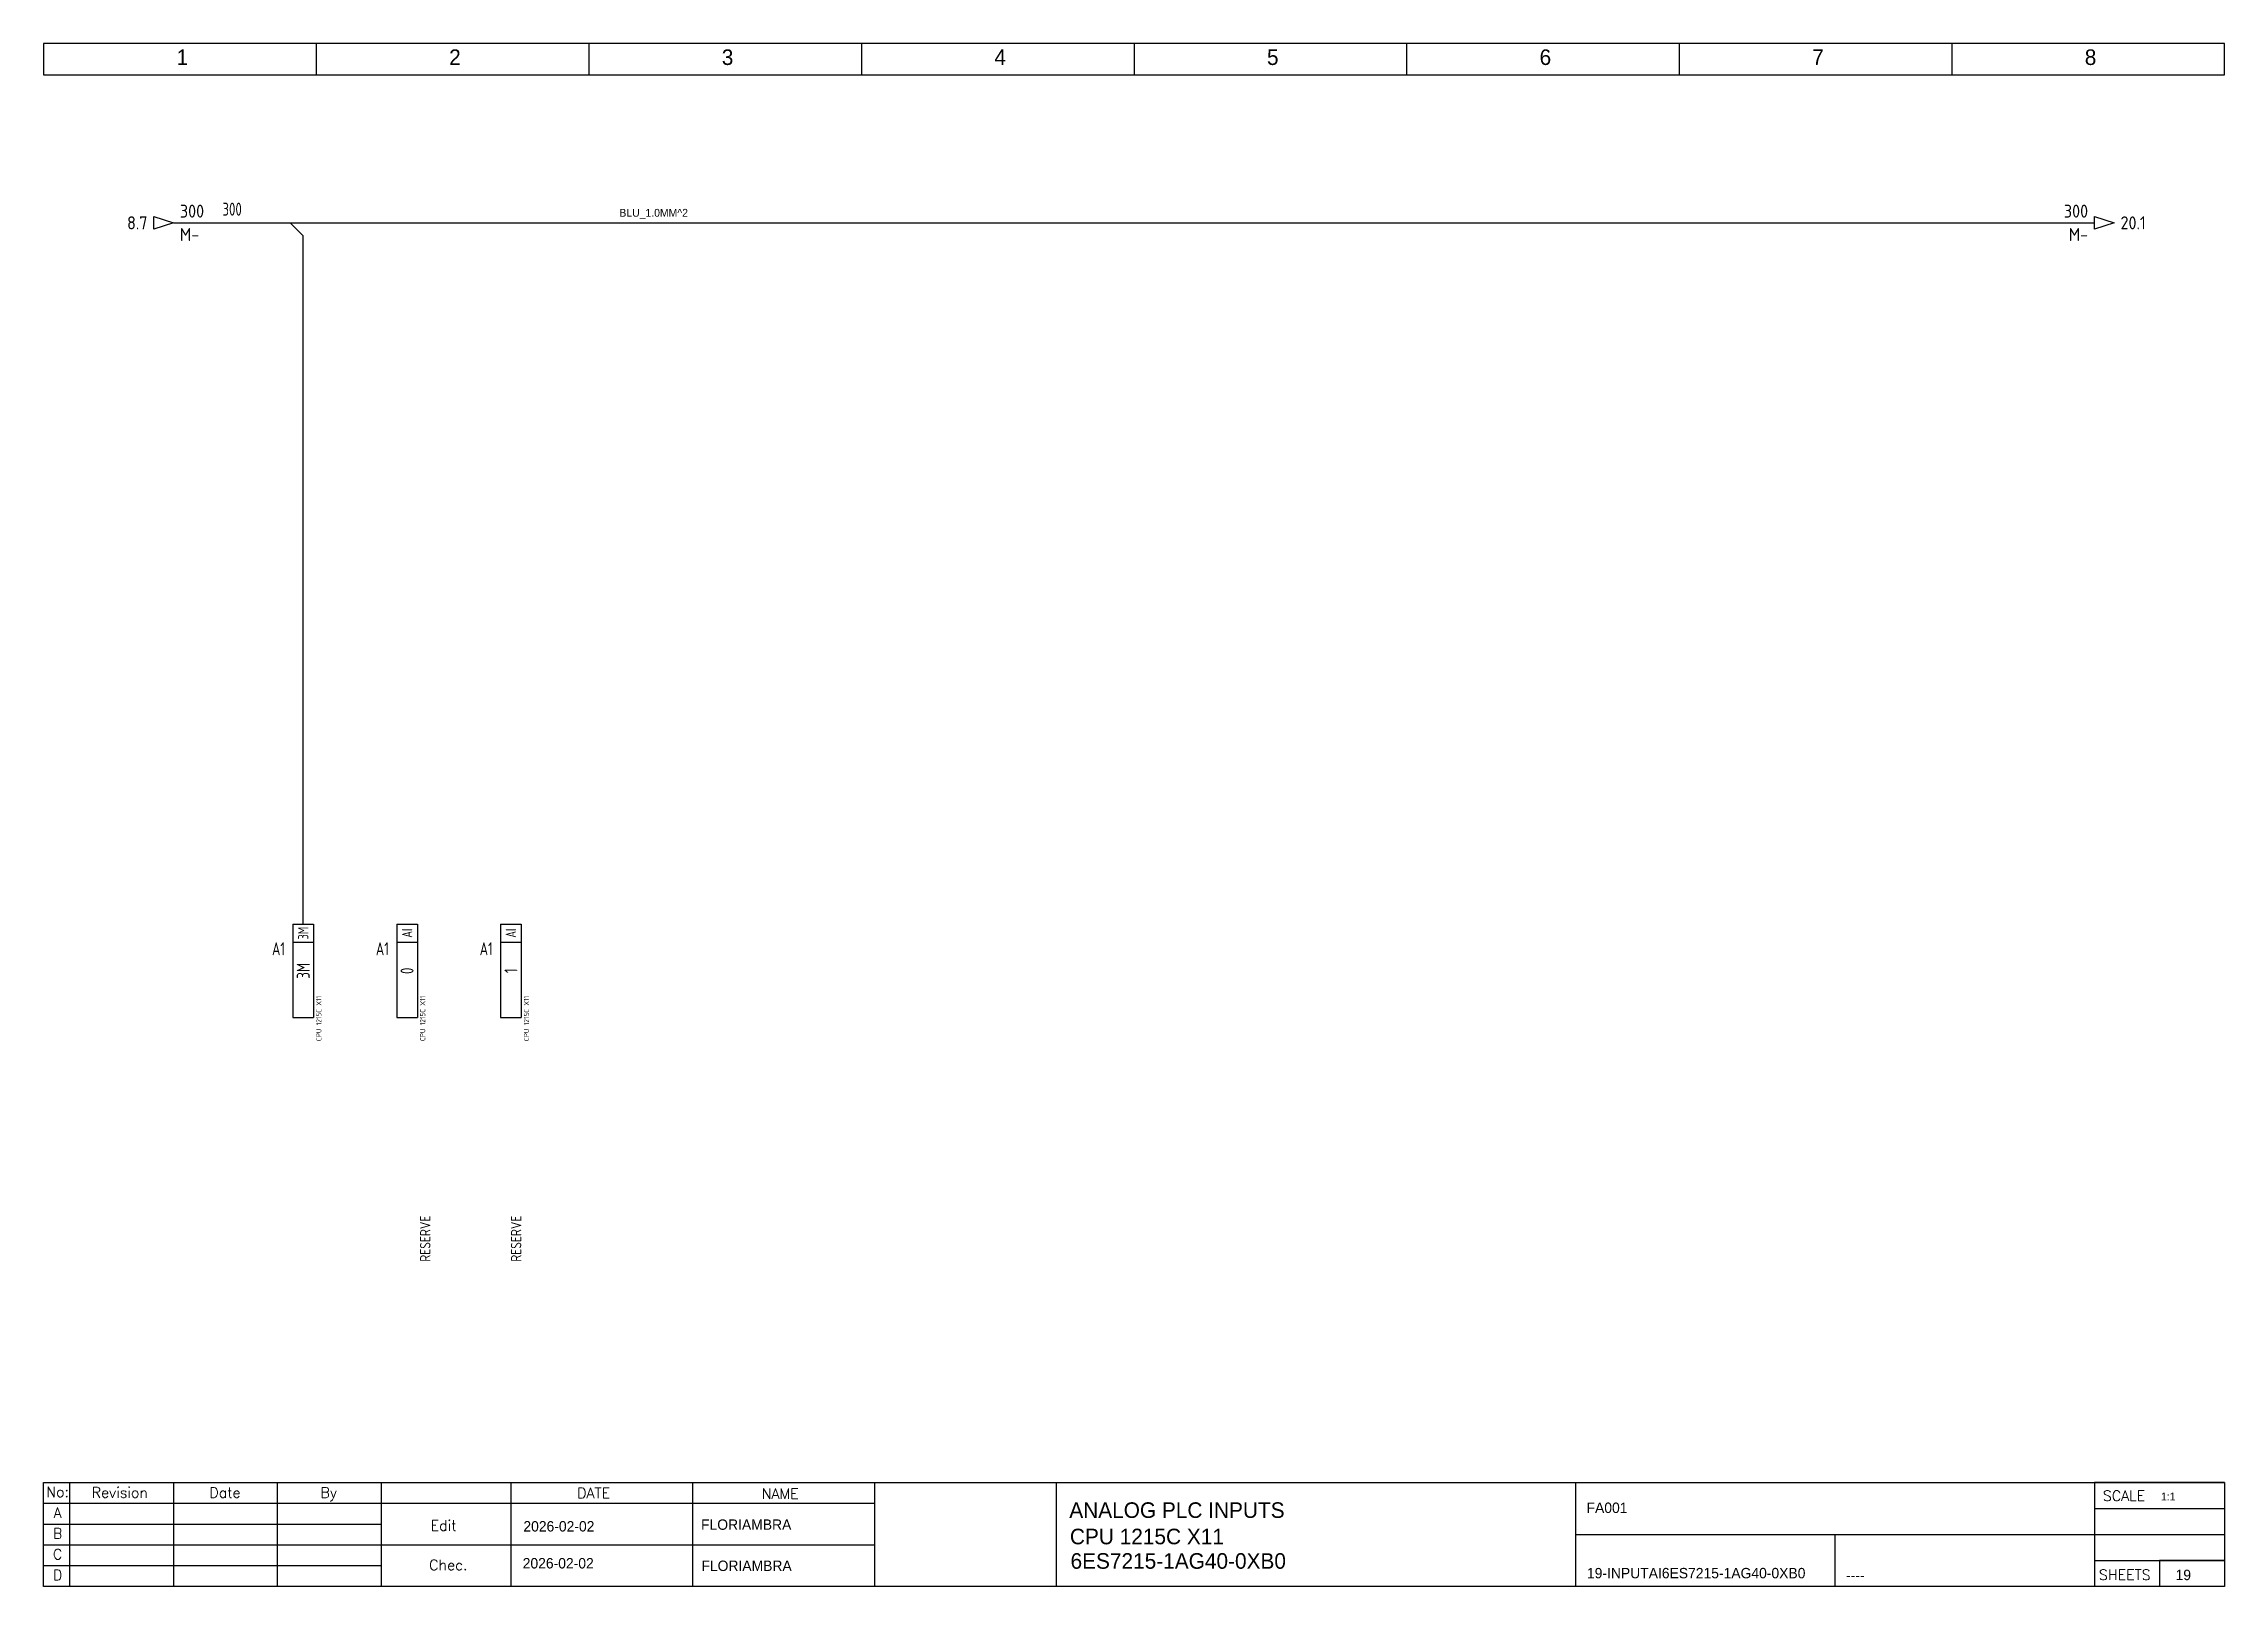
# Model space of a CAD drawing. Header units: millimetres. Extents: x 0 to 420, y 0 to 297.
import ezdxf
from ezdxf.enums import TextEntityAlignment as Align

# ---------------------------------------------------------------- set-up
doc = ezdxf.new("R2010")
doc.units = ezdxf.units.MM
doc.header["$LTSCALE"] = 6
for name, color, linetype in [('025', 1, 'Continuous'), ('05', 6, 'Continuous'), ('BLU_1.0mm^2', 5, 'Continuous'), ('DESC', 1, 'Continuous'), ('DESCCHILD', 20, 'Continuous'), ('LOC', 8, 'Continuous'), ('MISC', 2, 'Continuous'), ('RED_2.5mm^2', 1, 'Continuous'), ('SYMS', 7, 'Continuous'), ('TAGS', 51, 'Continuous'), ('TERMS', 4, 'Continuous'), ('WIRENO', 70, 'Continuous'), ('WIREREF', 61, 'Continuous'), ('WIREREF_DEST', 61, 'Continuous'), ('XREF', 7, 'Continuous')]:
    doc.layers.add(name, color=color, linetype=linetype)
doc.styles.add('WD', font='romans.shx')
doc.styles.add('WD_IEC', font='ISOCP2.shx', dxfattribs={"width": 0.9, "height": 4})

# ---------------------------------------------------------------- blocks, each defined once
blk = doc.blocks.new('IEC_tblock_a3_floriambra')
at = {"layer": '05'}
for p, q in [((-840, 0), (-840, 20)), ((-840, 0), (-840, 20)), ((-840, 20), (-420, 20)), ((-835, 20), (-835, 0)), ((-815, 20), (-815, 0)), ((-795, 20), (-795, 0)), ((-775, 20), (-775, 0)), ((-750, 20), (-750, 0)), ((-715, 20), (-715, 0)), ((-680, 20), (-680, 0)), ((-645, 20), (-645, 0)), ((-545, 20), (-545, 0)), ((-420, 20), (-445, 20)), ((-445, 20), (-445, 0)), ((-445, 20), (-445, 15)), ((-420, 20), (-420, 0)), ((-840, 16), (-775, 16)), ((-775, 16), (-680, 16)), ((-445, 15), (-420, 15)), ((-840, 12), (-775, 12)), ((-545, 10), (-445, 10)), ((-495, 10), (-495, 0)), ((-445, 10), (-420, 10)), ((-840, 8), (-775, 8)), ((-775, 8), (-680, 8)), ((-445, 5), (-420, 5)), ((-420, 5), (-432.5, 5)), ((-432.5, 5), (-432.5, 0)), ((-840, 4), (-775, 4)), ((-420, 0), (-840, 0))]:
    blk.add_line(p, q, dxfattribs=at)
at = {"flags": 4}
for tag, p, height in [('SCALA', (-432.21, 16.54), 1.5), ('AUTHOR', (-713.38, 10.89), 2), ('DESCRIPT_PROYECT', (-642.46, 13.18), 3), ('CODIGO_PROYECT', (-542.84, 14.13), 2), ('INSTALACION', (-441.74, 11.01), 2), ('FECHA_CREA', (-747.6, 10.56), 2), ('DESCRIPCION_1', (-642.34, 8.1), 3), ('LOCALIZACION', (-441.61, 6.6), 2), ('FECHA_EDIT', (-747.73, 3.45), 2), ('REVISADO', (-713.31, 2.96), 2), ('DESCRIPCION_2', (-642.22, 3.39), 3), ('ARCHIVO', (-542.76, 1.55), 2), ('COMENTARIO', (-492.87, 1.14), 2), ('PAG', (-429.4, 1.2), 2)]:
    blk.add_attdef(tag, p, '', height=height, dxfattribs=at)
at = {"layer": '025', "style": 'WD'}
for s, p in [('No:', (-837.31, 17.19)), ('Revision', (-825.33, 17.07)), ('Date', (-805.08, 17.05)), ('By', (-785.09, 17.06)), ('NAME', (-698.14, 16.82)), ('SCALE', (-439.33, 16.45)), ('A', (-837.31, 13.19)), ('B', (-837.31, 9.19)), ('C', (-837.31, 5.19)), ('D', (-837.31, 1.19))]:
    blk.add_text(s, height=2, dxfattribs=at).set_placement(p, align=Align.CENTER)
for s, p in [('DATE', (-737.24, 16.98)), ('Edit', (-765.46, 10.72)), ('Chec.', (-765.74, 3.12)), ('SHEETS', (-444.15, 1.23))]:
    blk.add_text(s, height=2, dxfattribs=at).set_placement(p)
blk = doc.blocks.new('PLCIOI3V')
for p, q in [((-2, 0), (-2, -18)), ((-2, 0), (2, 0)), ((2, 0), (2, -18)), ((-2, -3.5), (2, -3.5)), ((-2, -18), (2, -18))]:
    blk.add_line(p, q)
at = {"style": 'WD_IEC', "width": 0.9}
blk.add_attdef('TERMDESC01', text='', height=2, rotation=90, dxfattribs=at).set_placement((2.25, 1), align=Align.TOP_LEFT)
at = {"style": 'WD_IEC', "width": 0.8}
for tag, p in [('INST', (-3.5, -2.5)), ('LOC', (-3.5, -6))]:
    blk.add_attdef(tag, text='', height=2.5, dxfattribs=at).set_placement(p, align=Align.RIGHT)
for tag, height, p in [('TERM01', 2, (0, -1.75)), ('TAGA01', 2.5, (0, -9))]:
    blk.add_attdef(tag, text='', height=height, rotation=90, dxfattribs=at).set_placement(p, align=Align.MIDDLE)
at = {"style": 'WD_IEC', "flags": 1}
for tag, height, p in [('X2TERM01', 0.25, (0, 0)), ('TAG2', 1, (-3, -9.5))]:
    blk.add_attdef(tag, text='', height=height, rotation=90, dxfattribs=at).set_placement(p, align=Align.RIGHT)
at = {"linetype": 'Continuous', "style": 'WD_IEC', "flags": 9}
for tag, p in [('ASSYCODE', (-2.39, -10.18)), ('FAMILY', (-2.39, -16.68))]:
    blk.add_attdef(tag, text='', height=0.16, rotation=90, dxfattribs=at).set_placement(p, align=Align.CENTER)
at = {"style": 'WD_IEC', "width": 0.9}
for tag, height, p in [('DESCC01', 1, (3.5, -13.81)), ('DESCA01', 2.5, (0.5, -21.5)), ('DESCB01', 2.5, (3.5, -21.5)), ('DESCD01', 2.5, (6.5, -21.5)), ('DESCE01', 2.5, (9.5, -21.5))]:
    blk.add_attdef(tag, text='', height=height, rotation=90, dxfattribs=at).set_placement(p, align=Align.RIGHT)
blk = doc.blocks.new('HT0_418')
for p, q in [((-2.5, 0), (2.5, 0)), ((0, -2.5), (-2.5, 0))]:
    blk.add_line(p, q)
at = {"style": 'WD_IEC', "flags": 1}
for tag, p in [('X4TERM01', (-2.5, 0)), ('X1TERM01', (2.5, 0)), ('WDWSEQ', (-2.63, -0.91)), ('X8TERM01', (0, -2.5))]:
    blk.add_attdef(tag, p, '', height=0.4, dxfattribs=at)
blk = doc.blocks.new('HA1D3')
blk.add_lwpolyline([(0, 0), (-3.75, -1.25), (-3.75, 1.25)], close=True)
at = {"style": 'WD_IEC'}
blk.add_attdef('XREF', text='', height=2.5, dxfattribs=at).set_placement((-5, 0), align=Align.MIDDLE_RIGHT)
at = {"style": 'WD_IEC', "flags": 1}
blk.add_attdef('SIGCODE', text='', height=1, dxfattribs=at).set_placement((-2.5, 1.8), align=Align.RIGHT)
at = {"style": 'WD_IEC'}
for tag, p, height, flags in [('X1TERM01', (0, 0), 0.32, 1), ('WIRENO', (1.25, 1), 2.5, 8)]:
    blk.add_attdef(tag, p, '', height=height, dxfattribs=dict(at, flags=flags))
blk.add_attdef('DESC1', text='', height=2.5, dxfattribs=at).set_placement((1.25, -1), align=Align.TOP_LEFT)
blk = doc.blocks.new('WD_WNH')
at = {"linetype": 'Continuous', "style": 'WD_IEC', "width": 0.8}
blk.add_attdef('WIRENO', text='', height=2.5, dxfattribs=at).set_placement((0, 0.75), align=Align.CENTER)
at = {"style": 'WD_IEC', "flags": 1}
for tag, p in [('W08USER', (0, 0.375)), ('W04USER', (0, 0.875)), ('W05USER', (0, 0.75)), ('W09USER', (0, 0.25)), ('W03USER', (0, 1)), ('W06USER', (0, 0.625)), ('W07USER', (0, 0.5)), ('W02USER', (0, 1.125)), ('W01USER', (0, 1.25)), ('W10USER', (0, 0.125))]:
    blk.add_attdef(tag, text='', height=0.08, dxfattribs=at).set_placement(p, align=Align.CENTER)
blk = doc.blocks.new('HA1S1')
blk.add_lwpolyline([(0, 1.25), (3.75, 0), (0, -1.25)], close=True)
at = {"style": 'WD_IEC'}
for tag, height, flags, p in [('WIRENO', 2.5, 8, (-1.25, 1)), ('SIGCODE', 1, 1, (5, 1.8))]:
    blk.add_attdef(tag, text='', height=height, dxfattribs=dict(at, flags=flags)).set_placement(p, align=Align.RIGHT)
at = {"style": 'WD_IEC', "flags": 1}
blk.add_attdef('X4TERM01', (0, 0), '', height=0.32, dxfattribs=at)
at = {"style": 'WD_IEC'}
blk.add_attdef('XREF', text='', height=2.5, dxfattribs=at).set_placement((5, 0), align=Align.MIDDLE_LEFT)
blk.add_attdef('DESC1', text='', height=2.5, dxfattribs=at).set_placement((-1.25, -1), align=Align.TOP_RIGHT)

msp = doc.modelspace()

# ---------------------------------------------------------------- linework, layer by layer
at = {"layer": '05'}
for p, q in [((0, 297), (0, 291)), ((420, 297), (0, 297)), ((52.5, 297), (52.5, 291)), ((105, 297), (105, 291)), ((157.5, 297), (157.5, 291)), ((210, 297), (210, 291)), ((262.5, 297), (262.5, 291)), ((315, 297), (315, 291)), ((367.5, 297), (367.5, 291)), ((420, 291), (420, 297)), ((0, 291), (420, 291))]:
    msp.add_line(p, q, dxfattribs=at)
at = {"layer": 'BLU_1.0mm^2'}
for p, q in [((25, 262.5), (47.5, 262.5)), ((52.5, 262.5), (395, 262.5)), ((50, 127.5), (50, 260))]:
    msp.add_line(p, q, dxfattribs=at)

# ---------------------------------------------------------------- block references
ref = msp.add_blockref('IEC_tblock_a3_floriambra', (840, 0))
ref.add_attrib('FECHA_EDIT', '2026-02-02', (92.27, 3.45), dxfattribs={"height": 2})
ref.add_attrib('FECHA_CREA', '2026-02-02', (92.4, 10.56), dxfattribs={"height": 2})
ref.add_attrib('REVISADO', 'FLORIAMBRA', (126.69, 2.96), dxfattribs={"height": 2})
ref.add_attrib('AUTHOR', 'FLORIAMBRA', (126.62, 10.89), dxfattribs={"height": 2})
ref.add_attrib('DESCRIPCION_2', '6ES7215-1AG40-0XB0', (197.78, 3.39), dxfattribs={"height": 3})
ref.add_attrib('DESCRIPCION_1', 'CPU 1215C X11', (197.66, 8.1), dxfattribs={"height": 3})
ref.add_attrib('DESCRIPT_PROYECT', 'ANALOG PLC INPUTS', (197.54, 13.18), dxfattribs={"height": 3})
ref.add_attrib('CODIGO_PROYECT', 'FA001', (297.16, 14.13), dxfattribs={"height": 2})
ref.add_attrib('ARCHIVO', '19-INPUTAI6ES7215-1AG40-0XB0', (297.24, 1.55), dxfattribs={"height": 2})
ref.add_attrib('COMENTARIO', '----', (347.13, 1.14), dxfattribs={"height": 2})
ref.add_attrib('PAG', '19', (410.6, 1.2), dxfattribs={"height": 2})
ref.add_attrib('SCALA', '1:1', (407.79, 16.54), dxfattribs={"height": 1.5})
at = {"layer": 'RED_2.5mm^2'}
msp.add_blockref('HT0_418', (50, 262.5), dxfattribs=at)
at = {"layer": 'SYMS'}
ref = msp.add_blockref('HA1D3', (25, 262.5), dxfattribs=at)
ref.add_attrib('XREF', '8.7', dxfattribs={"layer": 'XREF', "height": 2.5, "style": 'WD_IEC'}).set_placement((20, 262.5), align=Align.MIDDLE_RIGHT)
ref.add_attrib('DESC1', 'M-', dxfattribs={"layer": 'DESC', "height": 2.5, "style": 'WD_IEC'}).set_placement((26.25, 261.5), align=Align.TOP_LEFT)
ref.add_attrib('WIRENO', '300', (26.25, 263.5), dxfattribs={"layer": 'WIREREF_DEST', "height": 2.5, "style": 'WD_IEC', "flags": 8})
ref = msp.add_blockref('HA1S1', (395, 262.5), dxfattribs=at)
ref.add_attrib('XREF', '20.1', dxfattribs={"layer": 'XREF', "height": 2.5, "style": 'WD_IEC'}).set_placement((400, 262.5), align=Align.MIDDLE_LEFT)
ref.add_attrib('DESC1', 'M-', dxfattribs={"layer": 'DESC', "height": 2.5, "style": 'WD_IEC'}).set_placement((393.75, 261.5), align=Align.TOP_RIGHT)
ref.add_attrib('WIRENO', '300', dxfattribs={"layer": 'WIREREF', "height": 2.5, "style": 'WD_IEC', "flags": 8}).set_placement((393.75, 263.5), align=Align.RIGHT)
ref = msp.add_blockref('PLCIOI3V', (50, 127.5), dxfattribs=at)
ref.add_attrib('DESCC01', ' CPU 1215C X11', dxfattribs={"layer": 'DESC', "height": 1, "rotation": 90, "style": 'WD_IEC', "width": 0.9}).set_placement((53.5, 113.69), align=Align.RIGHT)
ref.add_attrib('LOC', 'A1', dxfattribs={"layer": 'LOC', "height": 2.5, "style": 'WD_IEC', "width": 0.8}).set_placement((46.5, 121.5), align=Align.RIGHT)
ref.add_attrib('TAGA01', '3M', dxfattribs={"layer": 'TAGS', "height": 2.5, "rotation": 90, "style": 'WD_IEC', "width": 0.8}).set_placement((50, 118.5), align=Align.MIDDLE)
ref.add_attrib('TERM01', '3M', dxfattribs={"layer": 'TERMS', "height": 2, "rotation": 90, "style": 'WD_IEC', "width": 0.8}).set_placement((50, 125.75), align=Align.MIDDLE)
ref = msp.add_blockref('PLCIOI3V', (70, 127.5), dxfattribs=at)
ref.add_attrib('DESCC01', ' CPU 1215C X11', dxfattribs={"layer": 'DESC', "height": 1, "rotation": 90, "style": 'WD_IEC', "width": 0.9}).set_placement((73.5, 113.69), align=Align.RIGHT)
ref.add_attrib('LOC', 'A1', dxfattribs={"layer": 'LOC', "height": 2.5, "style": 'WD_IEC', "width": 0.8}).set_placement((66.5, 121.5), align=Align.RIGHT)
ref.add_attrib('TAGA01', '0', dxfattribs={"layer": 'TAGS', "height": 2.5, "rotation": 90, "style": 'WD_IEC', "width": 0.8}).set_placement((70, 118.5), align=Align.MIDDLE)
ref.add_attrib('TERM01', 'AI', dxfattribs={"layer": 'TERMS', "height": 2, "rotation": 90, "style": 'WD_IEC', "width": 0.8}).set_placement((70, 125.75), align=Align.MIDDLE)
ref = msp.add_blockref('PLCIOI3V', (90, 127.5), dxfattribs=at)
ref.add_attrib('DESCC01', ' CPU 1215C X11', dxfattribs={"layer": 'DESC', "height": 1, "rotation": 90, "style": 'WD_IEC', "width": 0.9}).set_placement((93.5, 113.69), align=Align.RIGHT)
ref.add_attrib('LOC', 'A1', dxfattribs={"layer": 'LOC', "height": 2.5, "style": 'WD_IEC', "width": 0.8}).set_placement((86.5, 121.5), align=Align.RIGHT)
ref.add_attrib('TAGA01', '1', dxfattribs={"layer": 'TAGS', "height": 2.5, "rotation": 90, "style": 'WD_IEC', "width": 0.8}).set_placement((90, 118.5), align=Align.MIDDLE)
ref.add_attrib('TERM01', 'AI', dxfattribs={"layer": 'TERMS', "height": 2, "rotation": 90, "style": 'WD_IEC', "width": 0.8}).set_placement((90, 125.75), align=Align.MIDDLE)
at = {"layer": 'WIRENO'}
ref = msp.add_blockref('WD_WNH', (36.25, 262.5), dxfattribs=at)
ref.add_attrib('WIRENO', '300', dxfattribs={"linetype": 'Continuous', "height": 2.5, "style": 'WD_IEC', "width": 0.8}).set_placement((36.31, 263.88), align=Align.CENTER)

# ---------------------------------------------------------------- texts
at = {"layer": '05', "char_height": 3, "attachment_point": 1}
for s, insert in [('1', (25.61, 295.89)), ('2', (78.11, 295.89)), ('3', (130.61, 295.89)), ('4', (183.11, 295.89)), ('5', (235.61, 295.89)), ('6', (288.11, 295.89)), ('7', (340.61, 295.89)), ('8', (393.11, 295.89))]:
    msp.add_mtext_dynamic_manual_height_columns(s, width=14.5619, gutter_width=12.5, heights=[0], dxfattribs=dict(at, insert=insert))
at = {"layer": 'DESCCHILD', "char_height": 2, "attachment_point": 1, "rotation": 90, "style": 'WD_IEC'}
for insert in [(72.5, 62.5), (90, 62.5)]:
    msp.add_mtext_dynamic_manual_height_columns('RESERVE', width=85, gutter_width=10, heights=[0], dxfattribs=dict(at, insert=insert))
at = {"layer": 'MISC', "insert": (117.5, 263.25), "char_height": 1.5, "attachment_point": 8}
msp.add_mtext('\\W1;BLU_1.0MM^ 2', dxfattribs=at)

doc.saveas('drawing.dxf')
